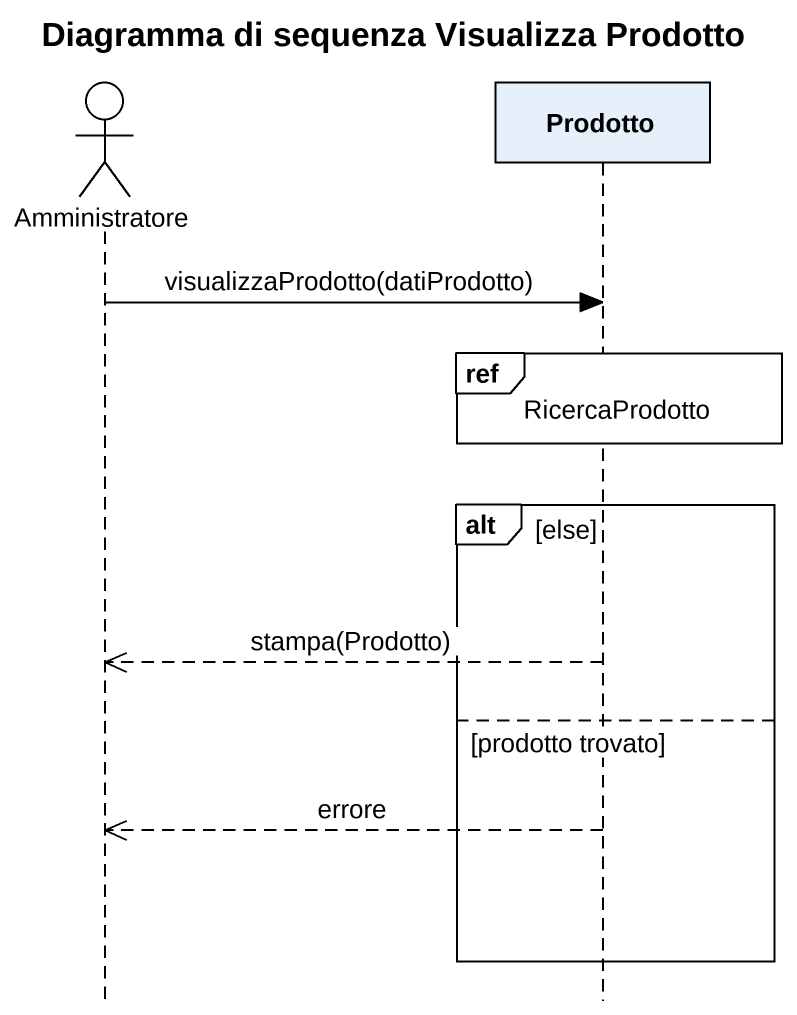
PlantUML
@startuml
title Diagramma di sequenza Visualizza Prodotto
hide footbox
actor Amministratore
participant Prodotto

Amministratore -> Prodotto : visualizzaProdotto(datiProdotto)
ref over Prodotto : RicercaProdotto
alt else
  Prodotto -->> Amministratore : stampa(Prodotto)
else prodotto trovato
  Prodotto -->> Amministratore : errore
end
@enduml
